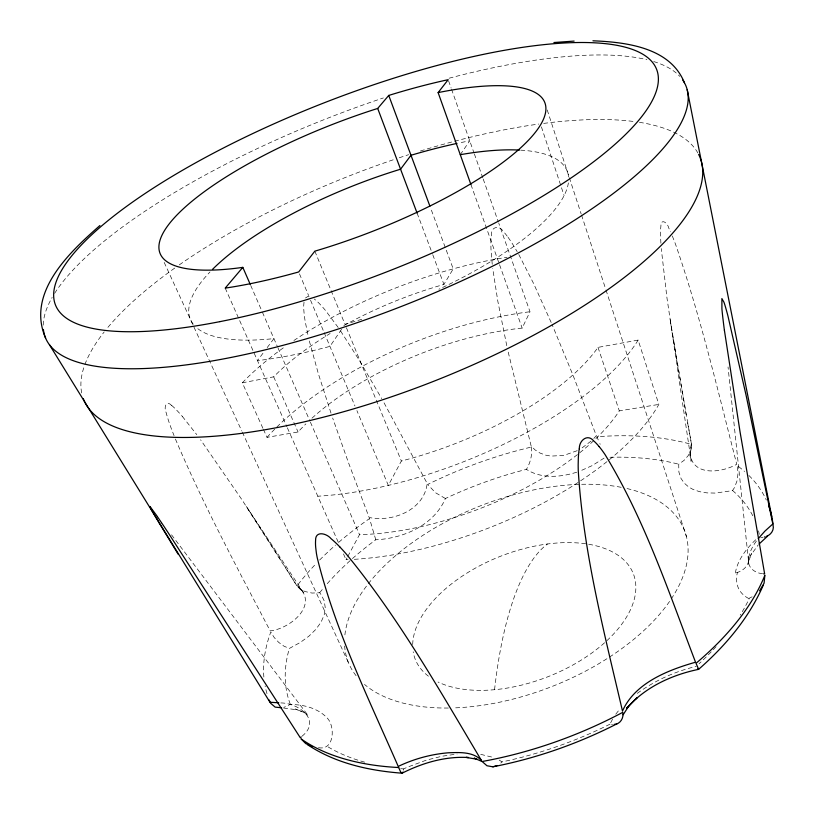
<?xml version="1.0" encoding="UTF-8"?>
<svg xmlns="http://www.w3.org/2000/svg" width="814" height="814" viewBox="0 0 814 814"><rect width="100%" height="100%" fill="white"/><g stroke="black" fill="none" stroke-linecap="round" stroke-linejoin="round"><path stroke-width="0.61" stroke-dasharray="4.07 3.05" d="M736.314 572.761A21.205 16.616 12.9 0 0 748.799 557.041L748.473 564.133C747.608 555.535 751.668 547.466 756.613 540.74M748.799 557.041L748.371 562.077L751.648 553.357L750.488 555.636L758.282 544.851M672.557 335.246L691.615 445.095L690.933 450.234L688.41 455.372L684.096 460.337L678.713 464.234L678.886 472.059L681.023 478.469L684.238 483.099L688.685 486.996L693.101 489.468L699.592 491.687L707.03 492.897L715.221 493.081L731.44 490.791L732.559 490.516L734.574 487.454L737.311 480.077L738.074 472.537L737.067 465.506A267.959 144.19 -21.4 0 1 744.617 471.489M304.029 302.177L303.754 305.128A38.36 35.613 -73.5 0 0 303.724 306.725A59.636 55.016 -73.9 0 0 304.029 312.525L304.192 314.224A106.665 97.08 -75.1 0 0 304.517 316.941L304.67 318.04A145.818 131.237 -76 0 0 305.189 321.367L308.241 336.457M403.459 770.207L403.642 768.904L407.376 767.195L426.424 760.123L441.89 756.247L457.081 754.018M531.339 446.937C532.498 454.67 530.413 462.718 526.424 469.373A248.962 135.928 -21.4 0 0 445.411 498.514C434.004 525.193 403.398 538.492 375.793 539.774A248.992 135.958 -21.4 0 0 327.136 583.831M311.986 418.172A190.863 82.926 -21.4 0 1 522.171 328.093L530.006 311.742L498.809 223.27M354.314 559.32A229.67 100.051 -21.4 0 0 658.841 404.416L638.145 340.079L598.015 347.375A194.577 77.289 -21.4 0 1 401.363 461.009L388.319 485.398L356.919 410.632M348.107 559.625A229.67 100.051 -21.4 0 1 346.052 559.696L347.222 557.519M347.802 556.43L359.513 534.625A190.863 82.926 -21.4 0 0 619.301 410.887L658.841 404.416M612.515 719.179L610.012 724.134L612.494 724.419M318.508 747.669C334.269 750.895 335.276 726.688 327.513 718.365C318.193 708.078 302.991 704.263 289.723 704.568C287.912 705.738 285.948 706.664 283.882 707.264M343.844 325.569A194.577 77.289 -21.4 0 1 443.935 284.432L453.215 268.864L430.341 207.336M341.565 329.283L329.935 346.388A243.681 77.788 -21.4 0 1 257.468 360.612L264.194 351.607M460.286 154.691L469.729 140.802A243.681 77.788 -21.4 0 0 458.811 143.02M615.781 714.173L619.525 709.442M267.185 347.609L273.921 338.604A202.442 64.418 -21.4 0 1 196.357 327.472M305.515 297.965L307.834 296.5L311.243 297.181M610.022 724.155A249.196 136.172 -21.4 0 1 502.014 761.904L500.783 763.074M593.823 438.431L596.357 435.663L572.914 374.989L552.106 324.593M302.025 736.222C322.324 719.82 297.649 702.502 280.138 702.94M591.076 441.096L581.756 448.127M604.08 458.099L592.144 465.628L580.128 471.011M637.25 693.365C654.843 680.606 675.01 671.397 696.163 666.422M752.105 596.804L749.511 598.056A249.837 136.477 -21.4 0 1 740.201 615.109M577.187 450.681L563.96 455.372L551.017 456.115L545.645 455.148L539.886 452.991L535.012 449.877L531.125 445.96L507.834 350.529M263.868 677.014A267.928 144.17 -21.4 0 1 270.787 632.051L274.196 637.535L278.714 642.399L283.994 646.194L289.377 648.432L300.315 642.429L308.893 636.182L315.852 629.385L321.011 622.252L324.165 615.018L325.264 607.936L324.287 601.047L321.357 594.973L319.688 592.755L312.047 593.06L304.955 591.524L300.295 589.102L296.988 585.876A267.928 144.17 -21.4 0 1 315.456 564.326M576.688 472.212C560.561 477.35 541.259 478.947 526.424 469.373M763.003 537.362L760.734 537.728M262.902 428.266L242.318 382.814L273.687 376.831A194.577 77.289 -21.4 0 1 330.118 333.516M263.421 429.395L267.023 437.352L298.066 431.99A190.863 82.926 -21.4 0 1 305.881 423.911M283.587 708.027L297.568 709.889L304.365 712.555L308.282 715.76L170.604 533.597M480.698 754.344L493.62 757.508M762.555 573.697C755.606 573.239 748.097 568.233 748.473 560.561L728.042 366.972M445.411 498.524L435.388 492.663L427.726 484.432A267.928 144.17 -21.4 0 1 531.328 447.069M304.365 712.555L295.35 709.014L297.568 709.889M499.216 760.113L502.014 761.873M171.591 405.443C165.781 399.318 163.675 408.201 166.239 412.84A41.148 23.565 73.4 0 0 166.667 414.529A63.472 35.897 73.4 0 0 168.508 420.624L169.098 422.405A111.66 61.335 73.4 0 0 170.095 425.244L170.513 426.394A150.621 80.861 73.4 0 0 171.795 429.873L174.064 435.653M175.427 439.051C203.297 504.772 237.128 567.755 270.217 630.931C290.74 628.591 320.624 603.754 296.357 584.94L242.063 499.898L200.61 439.814M281.095 560.531L246.469 506.573L303.459 592.582L296.988 585.876M176.74 410.225L179.548 413.237A168.244 105.301 76.8 0 1 182.326 416.402M182.326 416.412L196.764 434.635M299.298 587.586L303.459 592.582M508.078 237.301L510.632 240.995A140.405 121.724 40.7 0 1 513.074 244.811L517.155 251.648M338.186 327.472L325.519 310.51A147.741 139.682 -53.3 0 0 322.731 307.224L319.851 304.1A55.291 52.065 -66.7 0 0 314.296 299.013M296.907 585.775L284.188 565.445M340.598 330.983L359.493 360.582L381.664 398.585M384.066 402.849L427.177 483.455C424.287 509.951 392.714 522.456 369.139 517.49L348.473 462.667L332.661 418.009M518.783 254.517L533.73 283.781L551.689 323.606M164.194 262.434L241.748 430.932M242.287 432.081L349.023 663.98M598.27 439.947L596.804 436.742A267.928 144.17 -21.4 0 1 691.574 444.413L689.743 456.746L690.262 454.029L691.086 461.345L690.089 451.322L691.391 443.284L687.199 420.573M225.213 288.115L286.854 426.668M287.373 427.828L338.339 542.378M343.477 553.927L346.052 559.696M273.687 376.831L298.066 431.99M599.847 443.488L600.193 444.291M250.722 285.48L261.447 310.042M262.413 312.261L277.462 346.723M277.971 347.883L309.88 420.96M310.388 422.12L359.513 534.625M299.481 273.86L308.608 295.584M310.572 300.274L323.707 331.542M324.186 332.692L354.955 405.962M314.845 251.16L330.626 289.448M331.105 290.608L344.983 324.257A202.442 64.418 -21.4 0 0 362.647 318.976M346.428 327.767L401.363 461.009M672.323 236.009L674.155 240.639A147.487 67.664 66.6 0 1 675.905 245.34C700.64 316.982 717.928 390.934 736.741 464.275C722.578 472.415 693.996 476.801 690.272 455.067L666.941 297.731L661.273 248.596M417.114 213.156L432.315 253.541M432.763 254.731L443.935 284.432M470.95 184.595L499.124 263.512M499.552 264.713L522.171 328.093M448.595 80.881L451.129 88.065M451.556 89.265L473.941 152.757M474.369 153.948L482.794 177.859M483.211 179.049L498.392 222.069M330.993 413.085L318.366 373.758L309.239 340.679M598.015 347.375L619.301 410.887M541.422 126.903L564.102 195.614M375.793 539.774L369.536 518.579M547.232 109.992L581.135 213.838M581.532 215.049L605.585 288.787M605.982 289.998L686.436 536.619M506.766 345.655L497.842 301.333L492.724 268.467M686.151 414.825L669.993 318.63L671.916 331.125M492.236 264.306L491.015 249.542A155.891 144.414 23.7 0 1 490.903 246.316L490.883 245.258A111.884 103.195 28.9 0 1 490.883 242.643L490.913 241.025A61.274 56.105 34.3 0 1 491.32 235.551A39.082 35.663 36.3 0 1 491.564 234.076C491.229 226.709 499.46 225.071 503.011 231.115A54.68 48.799 39.6 0 1 508.038 237.322M660.917 243.233L660.795 241.097A179.518 97.141 63.7 0 1 660.663 237.932L660.632 236.894A126.872 67.013 64.6 0 1 660.581 234.361L660.571 232.804A68.315 35.114 65.7 0 1 660.754 227.645A43.274 21.998 66.1 0 1 660.887 226.302C660.561 217.898 667.673 222.619 668.711 227.94A59.025 28.612 66.6 0 1 670.522 231.807M638.145 340.079A234.157 93.274 -21.4 0 1 317.796 496.204M242.318 382.814A234.157 93.274 -21.4 0 1 284.768 346.815M293.905 340.496A234.157 93.274 -21.4 0 1 507.041 257.265M267.023 437.352A229.67 100.051 -21.4 0 1 530.006 311.742M520.746 150.152A202.442 64.418 -21.4 0 1 568.548 177.004M568.365 182.896A202.442 64.418 -21.4 0 1 438.939 289.214M193.294 324.237A202.442 64.418 -21.4 0 1 210.002 271.937M627.034 488.553A180.545 97.161 -21.4 0 1 663.817 609.157A180.545 97.161 -21.4 0 1 453.225 707.926M448.341 708.027A180.545 97.161 -21.4 0 1 364.519 684.421M356.084 675.691A180.545 97.161 -21.4 0 1 344.648 646.041M344.902 634.869A180.545 97.161 -21.4 0 1 445.807 521.815A180.545 97.161 -21.4 0 1 621.224 487.321M494.556 689.702A298.219 96.49 85.6 0 1 547.507 543.986M412.698 644.556A117.135 64.733 -21.4 0 1 557.631 542.969A117.135 64.733 -21.4 0 1 616.788 630.412A117.135 64.733 -21.4 0 1 438.044 682.03M428.408 676.18A117.135 64.733 -21.4 0 1 413.186 651.8M403.632 768.935A249.155 136.142 -21.4 0 1 400.702 768.66M364.672 762.158A249.155 136.142 -21.4 0 1 327.635 746.631M290.303 704.191A249.064 136.04 -21.4 0 1 289.346 648.443M319.668 592.755A248.992 135.958 -21.4 0 1 322.578 589.173M758.495 530.891A249.837 136.477 -21.4 0 1 759.309 534.32M716.066 646.682A249.837 136.477 -21.4 0 1 699.053 663.786M732.559 490.516A249.837 136.477 -21.4 0 1 752.981 516.188M748.86 598.575A75.458 38.411 -28.1 0 1 737.392 572.466M735.388 573.005A75.6 40.588 -25.6 0 1 755.799 539.713M609.981 457.264A248.992 135.958 -21.4 0 1 678.734 464.224M171.601 405.392A60.918 36.396 74.4 0 1 176.74 410.256M266.992 693.62A267.928 144.17 -21.4 0 1 265.099 685.937M319.627 560.032A267.928 144.17 -21.4 0 1 335.5 545.115M338.726 542.307A267.928 144.17 -21.4 0 1 369.566 518.549M748.921 475.488A267.959 144.19 -21.4 0 1 766.31 500.03M81.675 392.918A331.105 110.999 -21.4 0 1 84.157 366.585M84.9 364.499A331.105 110.999 -21.4 0 1 104.192 331.939M107.926 327.34A331.105 110.999 -21.4 0 1 175.254 267.714M179.304 264.865A331.105 110.999 -21.4 0 1 394.556 159.34M399.257 157.763A331.105 110.999 -21.4 0 1 408.638 154.691M420.38 151.007A331.105 110.999 -21.4 0 1 538.787 124.054M543.691 123.402A331.105 110.999 -21.4 0 1 634.635 121.622M639.428 122.314A331.105 110.999 -21.4 0 1 698.086 153.378M43.223 325.112A344.098 101.068 -21.4 0 1 52.157 297.436M54.65 293.315A344.098 101.068 -21.4 0 1 383.353 97.945M449.094 78.215A344.098 101.068 -21.4 0 1 646.896 59.687M653.723 61.559A344.098 101.068 -21.4 0 1 679.751 76.353"/><path stroke-width="1.22" d="M579.334 448.748C578.947 440.852 587.342 433.292 593.61 440.812A54.406 41.483 -55.8 0 1 594.881 441.961A85.185 65.059 -54.6 0 1 599.145 446.621M402.981 772.059L402.096 773.188C422.517 762.881 445.451 756.084 468.518 757.529L466.096 757.386L477.035 759.248L474.135 758.139L481.959 761.477M759.594 590.832L764.071 583.19L764.875 575.254A267.959 144.19 -21.4 0 1 696.011 663.308L698.626 669.25M763.217 585.337C748.87 618.162 725.355 645.899 698.616 669.342C671.682 674.928 645.014 687.169 626.749 708.282L628.662 706.216L623.137 714.763M470.95 184.595L438.125 92.603L448.178 79.68A248.748 68.946 -21.4 0 0 388.746 95.431L377.696 108.445A206.624 57.082 -21.4 0 0 171.764 220.706A206.624 57.082 -21.4 0 0 242.816 267.368L250.234 284.351M758.251 538.593L764.916 531.125L772.832 523.962L746.051 395.105L727.97 316.127A207.143 40.639 85.5 0 0 727.156 313.014L726.882 312.027A146.042 27.951 85.2 0 0 726.21 309.585L725.793 308.109A78.49 14.652 84.9 0 0 724.338 303.296A49.685 9.168 84.8 0 0 723.921 302.157L721.886 298.575L721.916 308.923A67.491 11.915 84.6 0 0 722.985 319.007L723.666 324.613A167.725 28.002 84.6 0 0 724.389 330.27M242.816 267.368L225.213 288.115A248.748 68.946 -21.4 0 0 298.677 271.957L314.845 251.16A206.624 57.082 -21.4 0 0 535.643 131.949A206.624 57.082 -21.4 0 0 438.125 92.603M635.714 699.023L637.148 697.517L626.749 708.282M759.136 543.966L767.571 536.151M301.19 736.996L300.315 737.769L167.674 531.949A169.668 11.284 55.7 0 0 165.323 528.439L164.581 527.289A126.272 8.598 55.7 0 0 162.668 524.44L161.477 522.669M99.919 225.529C69.322 252.36 26.038 292.877 45.594 338.064M617.093 723.748C577.94 743.742 536.05 758.445 492.867 766.808L486.955 765.75L482.112 761.507A267.959 144.19 -21.4 0 0 622.771 712.331C624.012 717.907 620.207 724.328 614.153 724.399M497.191 765.536L492.867 766.808M766.462 536.314C771.031 534.808 774.338 529.883 773.066 525.091A267.959 144.19 -21.4 0 0 768.772 506.064M764.438 537.006L765.129 536.802M281.613 707.773L275.132 707.122L270.604 703.235A267.928 144.17 -21.4 0 1 269.251 700.071M553.917 42.521L574.124 41.097M592.938 40.802C626.19 42.125 670.176 47.405 684.381 82.682M763.593 573.829L764.651 573.921L740.079 432.051L724.399 330.25M278.734 702.777L269.973 702.268L49.43 344.709M312.25 746.631L305.738 743.569L301.058 738.868A267.959 144.19 -21.4 0 0 398.646 767.521M307.59 744.708C335.48 763.267 369.078 770.736 402.096 773.188L400.62 771.937L398.687 767.521M698.483 669.312L697.903 668.701M339.906 547.028L338.349 545.421A82.01 56.186 24.7 0 0 332.733 540.109A53.012 36.732 24.3 0 0 331.094 538.726C326.811 533.384 315.262 530.341 315.588 540.384A77.198 54.752 21.8 0 0 315.832 548.544L316.402 553.194A208.303 149.949 17.6 0 0 317.267 557.905C335.154 630.494 368.427 698.209 398.229 766.422C413.929 758.902 431.023 754.232 448.382 752.787C459.483 752.401 473.158 751.526 481.4 760.408C439.357 689.804 398.565 617.653 346.235 553.988A197.293 129.68 26 0 0 343.325 550.722L342.358 549.643A145.319 97.324 25.4 0 0 339.906 547.028M599.165 446.611L600.335 448.066A155.26 118.946 -52 0 1 602.157 450.457L602.869 451.455A216.148 165.924 -49.6 0 1 605.006 454.507C644.525 519.149 668.64 591.778 695.543 662.209C667.775 670.136 634.889 682.987 622.486 711.07C604.029 631.817 583.282 552.197 578.266 470.675A194.271 139.499 -60.6 0 1 578.174 464.916L578.296 459.157A75.956 56.593 -58.6 0 1 579.263 448.758M178.174 554.232L158.934 522.547M156.787 518.935L154.741 515.445A69.984 5.128 55.6 0 1 151.496 509.757L149.929 506.471L156.268 514.987A46.907 3.327 55.7 0 1 157.397 516.625M377.696 108.445L417.114 213.156M388.746 95.431L429.904 206.145M771.733 516.483L687.179 89.672M457 143.406A243.681 77.788 -21.4 0 0 410.989 155.27L400.569 169.21A202.442 64.418 -21.4 0 0 212.485 269.403M460.286 154.691A202.442 64.418 -21.4 0 1 519.556 150.081M158.995 522.619A195.309 15.008 55.4 0 1 156.848 518.996M157.387 516.636A72.161 5.026 55.7 0 1 161.457 522.659M698.636 154.416A331.105 110.999 -21.4 0 1 436.202 380.301A331.105 110.999 -21.4 0 1 83.272 398.585M682.793 80.128A344.098 101.068 -21.4 0 1 400.722 306.695A344.098 101.068 -21.4 0 1 43.396 329.446M219.892 321.642A322.853 90.12 -21.4 0 0 657.905 73.87A322.853 90.12 -21.4 0 0 190.232 165.853A322.853 90.12 -21.4 0 0 219.892 321.642"/></g></svg>
